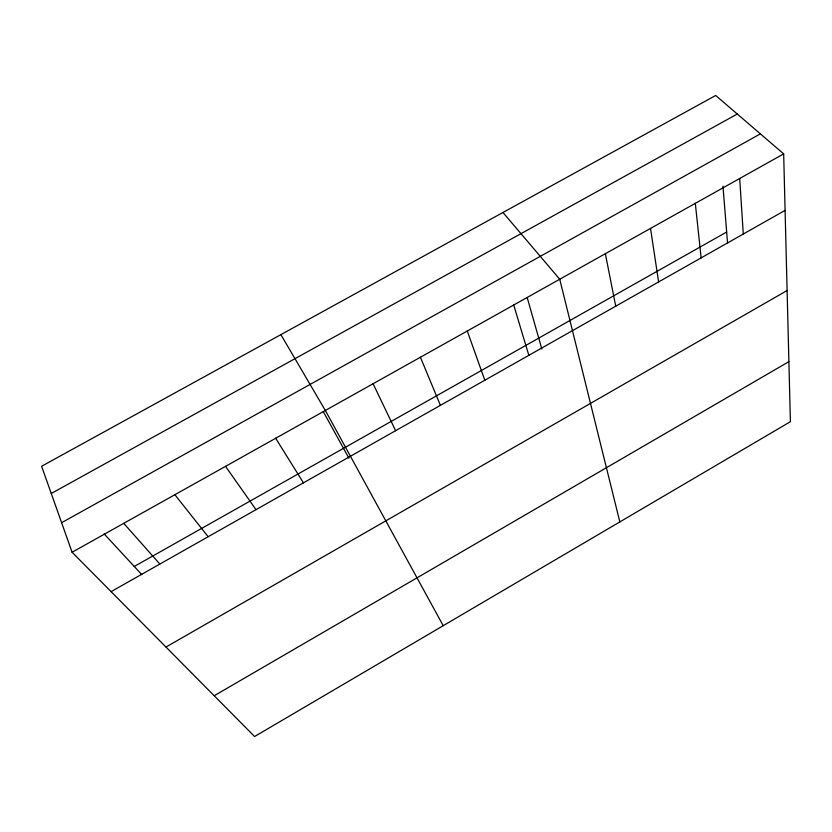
<?xml version="1.0" encoding="UTF-8"?>
<svg xmlns="http://www.w3.org/2000/svg" width="832" height="832" viewBox="0 0 832 832"><rect width="100%" height="100%" fill="white"/><g stroke="black" fill="none" stroke-linecap="round" stroke-linejoin="round"><path stroke-width="1.25" d="M214.209 695.739L788.892 361.65M165.984 647.046L787.103 290.534M111.103 591.635L785.086 210.382M134.264 566.457L726.658 232.034M72.093 552.25L783.671 153.878L715.686 95.472L41.6 466.263L72.093 552.25L254.592 736.528L790.4 421.699L783.671 153.878M61.62 522.704L760.365 133.869M51.251 493.49L737.266 114.026M104.146 533.905L141.835 574.652M123.739 523.338L159.858 564.054M502.975 212.482L559.738 279.25L619.84 521.924M174.876 494.707L208.166 536.734M225.524 466.357L256.017 509.662M275.673 438.277L303.441 482.841M280.883 334.641L325.343 410.467L443.227 625.695M323.294 411.642L348.91 458.162M373.1 383.739L395.616 430.695M420.41 357.25L440.419 405.35M467.282 331.011L484.817 380.234M513.718 305.011L528.84 355.337M527.176 297.502L541.83 349.014M605.342 253.718L615.732 306.176M650.53 228.415L658.611 281.923M695.313 203.351L701.137 257.868M722.977 186.16L727.563 243.308M739.69 178.506L743.288 234.021"/></g></svg>
